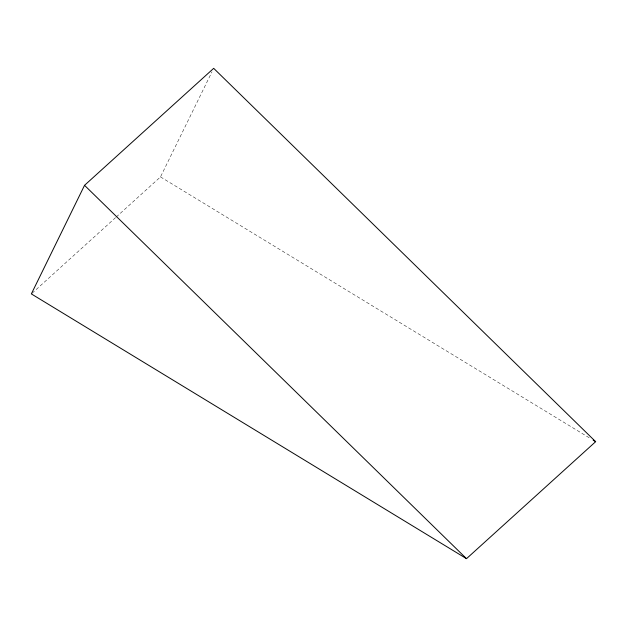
<?xml version="1.0" encoding="UTF-8"?>
<svg xmlns="http://www.w3.org/2000/svg" width="627" height="627" viewBox="0 0 627 627"><rect width="100%" height="100%" fill="white"/><g stroke="black" fill="none" stroke-linecap="round" stroke-linejoin="round"><path stroke-width="0.47" stroke-dasharray="3.13 2.35" d="M116.238 217.005L160.496 176.916L211.973 71.839M32.079 293.248L115.517 217.663M160.496 176.916L590.626 438.618"/><path stroke-width="0.94" d="M84.543 185.326L31.35 293.906L466.504 558.665L595.65 441.674L213.689 68.335L84.543 185.326L466.504 558.665M593.142 440.146L595.65 441.674"/></g></svg>
